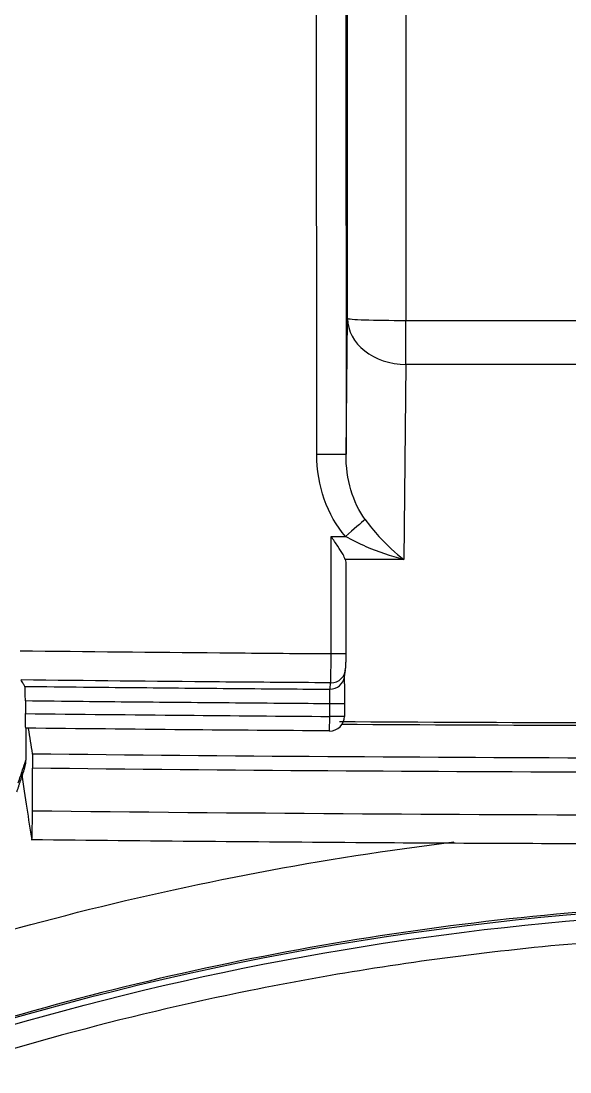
# Model space of a CAD drawing. Header units: millimetres. Extents: x 28 to 2363, y 8 to 1657.
# Drawn here: x 1865.04 to 1883.81, y 1195.31 to 1231.27 of the extents above; entities that cross this region are included whole.
import ezdxf

# ---------------------------------------------------------------- set-up
doc = ezdxf.new("R2010")
doc.units = ezdxf.units.MM
doc.layers.add('1LINE', color=7, linetype='CONTINUOUS')

msp = doc.modelspace()

# ---------------------------------------------------------------- linework, layer by layer
at = {"layer": '1LINE', "linetype": 'Continuous'}
for p, q in [((1875.151, 1216.439), (1875.142, 1245.78)), ((1876.142, 1245.78), (1876.151, 1216.44)), ((1876.201, 1221.09), (1876.201, 1237.433)), ((1878.201, 1237.364), (1878.201, 1221.021)), ((1876.151, 1216.44), (1876.201, 1221.09)), ((1878.201, 1219.515), (1878.201, 1221.021)), ((1878.201, 1221.021), (1890.203, 1221.021)), ((1878.201, 1219.515), (1878.129, 1212.841)), ((1889.827, 1219.515), (1878.201, 1219.515)), ((1875.638, 1213.629), (1876.134, 1213.629)), ((1875.64, 1209.62), (1875.638, 1213.629)), ((1878.129, 1212.841), (1876.125, 1212.841)), ((1876.139, 1212.747), (1876.14, 1209.62)), ((1865.187, 1208), (1865.187, 1207.568)), ((1875.595, 1207.472), (1875.595, 1207.904)), ((1876.095, 1207.904), (1875.595, 1207.904)), ((1876.095, 1207.904), (1876.095, 1207.472)), ((1875.591, 1206.972), (1875.595, 1207.472)), ((1876.095, 1207.472), (1875.595, 1207.472)), ((1865.43, 1204.243), (1865.432, 1205.698))]:
    msp.add_line(p, q, dxfattribs=at)
msp.add_arc((1875.595, 1207.472), 0.5, 269.5898, 0.0173, dxfattribs=at)
for centre, major_axis, ratio, start_param, end_param in [((1878.201, 1221.091), (2, -0.022), 0.787993, 3.155767, 4.720951), ((1878.201, 1221.091), (-2, 0), 0.034812, 0.008732, 1.570796), ((1875.151, 1216.439), (1, 0), 0.000006, 0.008727, 1.570796), ((1876.134, 1213.629), (0.753, 0.658), 0.000005, 0.479616, 1.570792), ((1875.64, 1209.62), (0.5, 0), 0.000006, 4.712389, 6.292129), ((1875.636, 1209.12), (0.494, -0.075), 0.998307, 4.855059, 6.43377), ((1875.603, 1208.902), (0.494, -0.075), 0.998307, 4.855047, 6.283495)]:
    msp.add_ellipse(centre, major_axis=major_axis, ratio=ratio, start_param=start_param, end_param=end_param, dxfattribs=at)
at = {"layer": '1LINE', "linetype": 'Continuous', "extrusion": (0, 0, -1)}
for centre, major_axis, ratio, start_param, end_param in [((1878.151, 1216.461), (0.041, 3.807), 0.787989, 3.865123, 4.698215), ((1878.151, 1216.461), (0.033, 3.019), 0.662435, 3.865123, 4.698215), ((1875.639, 1212.751), (0.5, 0), 0.781289, 6.049127, 6.291302)]:
    msp.add_ellipse(centre, major_axis=major_axis, ratio=ratio, start_param=start_param, end_param=end_param, dxfattribs=at)
at = {"layer": '1LINE', "linetype": 'Continuous'}
for points, knots in [([(1892.686, 847.163), (1880.172, 847.156), (1867.684, 848.585), (1843.329, 854.273), (1831.696, 858.433), (1809.518, 869.388), (1798.959, 876.367), (1784.628, 888.455), (1780.113, 892.698), (1771.42, 901.459), (1767.257, 905.989), (1755.276, 919.994), (1747.972, 929.889), (1734.667, 950.746), (1728.646, 961.764), (1718.116, 984.312), (1713.621, 995.771), (1705.981, 1019.009), (1702.823, 1030.784), (1697.863, 1054.653), (1696.043, 1066.743), (1693.541, 1091.183), (1692.877, 1103.547), (1692.353, 1128.141), (1692.483, 1140.363), (1693.078, 1164.695), (1693.516, 1176.807), (1694.485, 1198.61), (1695.013, 1208.314), (1695.649, 1217.985)], [0, 0, 0, 0, 0.078081, 0.078081, 0.156162, 0.156162, 0.234242, 0.234242, 0.273283, 0.273283, 0.312323, 0.312323, 0.390404, 0.390404, 0.468485, 0.468485, 0.546565, 0.546565, 0.624646, 0.624646, 0.702727, 0.702727, 0.780808, 0.780808, 0.858888, 0.858888, 0.936969, 0.936969, 1, 1, 1, 1]), ([(1876.802, 1214.212), (1876.954, 1214.005), (1877.115, 1213.81), (1877.553, 1213.326), (1877.84, 1213.061), (1878.125, 1212.844), (1878.127, 1212.842), (1878.129, 1212.841)], [0, 0, 0, 0, 0.364346, 0.364346, 0.995809, 0.995809, 1, 1, 1, 1]), ([(1698.874, 1213.889), (1698.133, 1201.934), (1697.548, 1189.928), (1696.181, 1154.544), (1695.482, 1131.091), (1696.78, 1095.774), (1697.633, 1083.949), (1700.495, 1060.406), (1702.479, 1048.75), (1707.746, 1025.715), (1711.021, 1014.333), (1718.863, 991.845), (1723.448, 980.759), (1733.919, 959.299), (1739.776, 948.965), (1752.814, 929.139), (1760.023, 919.615), (1771.838, 906.137), (1775.915, 901.803), (1784.371, 893.475), (1788.737, 889.467), (1797.899, 881.938), (1802.693, 878.415), (1812.787, 871.94), (1818.057, 868.999), (1834.281, 861.178), (1845.487, 857.286), (1868.638, 852.001), (1880.663, 850.639), (1892.686, 850.645)], [0, 0, 0, 0, 0.079119, 0.079119, 0.232599, 0.232599, 0.309339, 0.309339, 0.386079, 0.386079, 0.462819, 0.462819, 0.539559, 0.539559, 0.616299, 0.616299, 0.69304, 0.69304, 0.73141, 0.73141, 0.76978, 0.76978, 0.80815, 0.80815, 0.84652, 0.84652, 0.92326, 0.92326, 1, 1, 1, 1]), ([(1876.125, 1212.841), (1876.109, 1212.892), (1876.082, 1212.951), (1876, 1213.099), (1875.939, 1213.195), (1875.801, 1213.4), (1875.721, 1213.512), (1875.641, 1213.626), (1875.64, 1213.627), (1875.638, 1213.629)], [0, 0, 0, 0, 0.244949, 0.244949, 0.59712, 0.59712, 0.993892, 0.993892, 1, 1, 1, 1]), ([(1878.129, 1212.841), (1878.125, 1212.842), (1878.122, 1212.843), (1877.692, 1212.952), (1877.264, 1213.096), (1876.604, 1213.38), (1876.364, 1213.497), (1876.134, 1213.629)], [0, 0, 0, 0, 0.005043, 0.005043, 0.636549, 0.636549, 1, 1, 1, 1]), ([(1865.009, 1209.718), (1867.284, 1209.692), (1869.559, 1209.669), (1872.992, 1209.64), (1874.15, 1209.63), (1875.418, 1209.621), (1875.529, 1209.62), (1875.64, 1209.62)], [0, 0, 0, 0, 0.642071, 0.642071, 0.968774, 0.968774, 1, 1, 1, 1]), ([(1875.632, 1208.621), (1875.633, 1208.628), (1875.633, 1208.654), (1875.634, 1208.74), (1875.635, 1208.801), (1875.636, 1208.951), (1875.637, 1209.041), (1875.638, 1209.237), (1875.639, 1209.346), (1875.639, 1209.51), (1875.639, 1209.565), (1875.64, 1209.62)], [0, 0, 0, 0, 0.223123, 0.223123, 0.44625, 0.44625, 0.669369, 0.669369, 0.892482, 0.892482, 1, 1, 1, 1]), ([(1876.14, 1209.62), (1876.14, 1209.593), (1876.14, 1209.565), (1876.14, 1209.483), (1876.139, 1209.429), (1876.139, 1209.33), (1876.139, 1209.285), (1876.138, 1209.211), (1876.137, 1209.18), (1876.137, 1209.137), (1876.136, 1209.124), (1876.136, 1209.121)], [0, 0, 0, 0, 0.107519, 0.107519, 0.330632, 0.330632, 0.553749, 0.553749, 0.776875, 0.776875, 1, 1, 1, 1]), ([(1875.632, 1208.621), (1875.522, 1208.622), (1875.411, 1208.623), (1874.142, 1208.632), (1872.984, 1208.641), (1869.564, 1208.671), (1867.302, 1208.694), (1865.04, 1208.719)], [0, 0, 0, 0, 0.031315, 0.031315, 0.359343, 0.359343, 1, 1, 1, 1]), ([(1865.172, 1208.499), (1865.154, 1208.529), (1865.136, 1208.559), (1865.092, 1208.632), (1865.066, 1208.676), (1865.04, 1208.719)], [0, 0, 0, 0, 0.406061, 0.406061, 1, 1, 1, 1]), ([(1875.599, 1208.403), (1875.602, 1208.422), (1875.605, 1208.441), (1875.616, 1208.514), (1875.624, 1208.568), (1875.632, 1208.621)], [0, 0, 0, 0, 0.263559, 0.263559, 1, 1, 1, 1]), ([(1876.097, 1208.581), (1876.098, 1208.67), (1876.099, 1208.776), (1876.1, 1208.835), (1876.101, 1208.85)], [0, 0, 0, 0, 0.652745, 1, 1, 1, 1]), ([(1865.187, 1208), (1865.187, 1208.056), (1865.187, 1208.113), (1865.186, 1208.218), (1865.185, 1208.269), (1865.183, 1208.356), (1865.182, 1208.394), (1865.178, 1208.454), (1865.176, 1208.476), (1865.174, 1208.494), (1865.173, 1208.498), (1865.172, 1208.499)], [0, 0, 0, 0, 0.223004, 0.223004, 0.446002, 0.446002, 0.669097, 0.669097, 0.892332, 0.892332, 1, 1, 1, 1]), ([(1865.172, 1208.499), (1865.839, 1208.492), (1866.505, 1208.485), (1868.329, 1208.465), (1869.487, 1208.454), (1871.801, 1208.433), (1872.958, 1208.423), (1874.61, 1208.41), (1875.105, 1208.407), (1875.599, 1208.403)], [0, 0, 0, 0, 0.191832, 0.191832, 0.52478, 0.52478, 0.857728, 0.857728, 1, 1, 1, 1]), ([(1875.595, 1207.904), (1875.595, 1207.931), (1875.594, 1207.959), (1875.594, 1208.041), (1875.594, 1208.095), (1875.594, 1208.193), (1875.594, 1208.238), (1875.595, 1208.313), (1875.596, 1208.344), (1875.597, 1208.387), (1875.598, 1208.4), (1875.599, 1208.403)], [0, 0, 0, 0, 0.107526, 0.107526, 0.330637, 0.330637, 0.553746, 0.553746, 0.776868, 0.776868, 1, 1, 1, 1]), ([(1876.097, 1208.588), (1876.096, 1208.527), (1876.096, 1208.458), (1876.095, 1208.286), (1876.095, 1208.178), (1876.095, 1208.013), (1876.095, 1207.959), (1876.095, 1207.904)], [0, 0, 0, 0, 0.335596, 0.335596, 0.783935, 0.783935, 1, 1, 1, 1]), ([(1875.595, 1207.904), (1875.1, 1207.907), (1874.606, 1207.911), (1872.954, 1207.924), (1871.797, 1207.934), (1869.482, 1207.955), (1868.324, 1207.966), (1866.507, 1207.985), (1865.847, 1207.992), (1865.187, 1208)], [0, 0, 0, 0, 0.142497, 0.142497, 0.47615, 0.47615, 0.809802, 0.809802, 1, 1, 1, 1]), ([(1865.205, 1207.071), (1865.203, 1207.065), (1865.201, 1207.069), (1865.197, 1207.094), (1865.196, 1207.117), (1865.192, 1207.177), (1865.191, 1207.216), (1865.189, 1207.304), (1865.188, 1207.355), (1865.187, 1207.459), (1865.187, 1207.514), (1865.187, 1207.568)], [0, 0, 0, 0, 0.201334, 0.201334, 0.402667, 0.402667, 0.604008, 0.604008, 0.805278, 0.805278, 1, 1, 1, 1]), ([(1865.187, 1207.568), (1867.007, 1207.548), (1868.827, 1207.529), (1872.297, 1207.497), (1873.946, 1207.484), (1875.595, 1207.472)], [0, 0, 0, 0, 0.52468, 0.52468, 1, 1, 1, 1]), ([(1875.591, 1206.975), (1873.942, 1206.987), (1872.292, 1207), (1868.83, 1207.032), (1867.018, 1207.05), (1865.205, 1207.071)], [0, 0, 0, 0, 0.476422, 0.476422, 1, 1, 1, 1]), ([(1865.425, 1206.195), (1865.426, 1206.189), (1865.427, 1206.173), (1865.429, 1206.125), (1865.43, 1206.092), (1865.431, 1206.013), (1865.431, 1205.967), (1865.432, 1205.866), (1865.432, 1205.811), (1865.432, 1205.736), (1865.432, 1205.717), (1865.432, 1205.698)], [0, 0, 0, 0, 0.230584, 0.230584, 0.461168, 0.461168, 0.691755, 0.691755, 0.922319, 0.922319, 1, 1, 1, 1]), ([(1864.947, 1205.203), (1864.996, 1205.35), (1865.045, 1205.495), (1865.131, 1205.752), (1865.168, 1205.864), (1865.205, 1205.977)], [0, 0, 0, 0, 0.565928, 0.565928, 1, 1, 1, 1]), ([(1865.157, 1205.669), (1865.167, 1205.702), (1865.176, 1205.735), (1865.198, 1205.835), (1865.205, 1205.902), (1865.205, 1205.97)], [0, 0, 0, 0, 0.341626, 0.341626, 1, 1, 1, 1]), ([(1865.409, 1203.248), (1865.409, 1203.244), (1865.41, 1203.242), (1865.413, 1203.245), (1865.415, 1203.266), (1865.419, 1203.344), (1865.42, 1203.401), (1865.424, 1203.544), (1865.425, 1203.631), (1865.427, 1203.823), (1865.428, 1203.93), (1865.429, 1204.107), (1865.43, 1204.175), (1865.43, 1204.243)], [0, 0, 0, 0, 0.073282, 0.073282, 0.274547, 0.274547, 0.475813, 0.475813, 0.677051, 0.677051, 0.878261, 0.878261, 1, 1, 1, 1]), ([(1886.672, 1203.104), (1883.523, 1203.112), (1880.373, 1203.126), (1873.285, 1203.171), (1869.347, 1203.205), (1865.409, 1203.248)], [0, 0, 0, 0, 0.444361, 0.444361, 1, 1, 1, 1]), ([(1842.704, 1191.262), (1850.127, 1195.306), (1858.091, 1198.483), (1870.92, 1201.785), (1875.351, 1202.624), (1879.834, 1203.175)], [0, 0, 0, 0, 0.66071, 0.66071, 1, 1, 1, 1]), ([(1892.686, 1201.132), (1890.534, 1201.132), (1888.335, 1201.063), (1884.015, 1200.786), (1881.865, 1200.579), (1875.445, 1199.748), (1871.18, 1198.912), (1858.704, 1195.633), (1850.91, 1192.459), (1843.662, 1188.443)], [0, 0, 0, 0, 0.125, 0.125, 0.25, 0.25, 0.5, 0.5, 1, 1, 1, 1]), ([(1890.694, 1201.048), (1881.325, 1200.869), (1872.023, 1199.369), (1861.795, 1196.248), (1860.403, 1195.789), (1859.025, 1195.303)], [0, 0, 0, 0, 0.862531, 0.862531, 1, 1, 1, 1]), ([(1847.85, 1190.356), (1854.286, 1193.551), (1861.329, 1196.157), (1875.766, 1199.718), (1883.144, 1200.697), (1890.677, 1200.844)], [0, 0, 0, 0, 0.5, 0.5, 1, 1, 1, 1]), ([(1890.675, 1200.044), (1889.031, 1199.989), (1885.845, 1199.882), (1881.236, 1199.444), (1876.947, 1198.856), (1872.015, 1197.962), (1866.377, 1196.627), (1860.04, 1194.673), (1854.96, 1192.729), (1850.967, 1190.986), (1849.02, 1190.037), (1848.005, 1189.542)], [0, 0, 0, 0, 0.109847, 0.212895, 0.30949, 0.399877, 0.549503, 0.699815, 0.849879, 0.921756, 1, 1, 1, 1])]:
    msp.add_open_spline(points, degree=3, knots=knots, dxfattribs=at)
for points, degree in [([(1876.097, 1208.827), (1876.114, 1208.937), (1876.13, 1209.046)], 2), ([(1876.129, 1209.043), (1876.131, 1209.048), (1876.131, 1209.052)], 2), ([(1875.925, 1207.298), (1881.656, 1207.263), (1887.387, 1207.245), (1893.118, 1207.245)], 3), ([(1893.118, 1207.141), (1887.412, 1207.142), (1881.705, 1207.16), (1875.999, 1207.195)], 3), ([(1865.207, 1207.071), (1865.205, 1205.977)], 1), ([(1865.286, 1207.053), (1865.333, 1206.762), (1865.379, 1206.482), (1865.425, 1206.195)], 3), ([(1865.425, 1206.195), (1872.158, 1206.12), (1878.891, 1206.073), (1885.623, 1206.053)], 3), ([(1865.205, 1205.97), (1865.205, 1205.972), (1865.205, 1205.975), (1865.205, 1205.977)], 3), ([(1864.897, 1204.89), (1865.024, 1205.274), (1865.156, 1205.67)], 2), ([(1865.062, 1205.558), (1865.177, 1204.652), (1865.293, 1203.965), (1865.409, 1203.248)], 3), ([(1885.622, 1205.556), (1878.892, 1205.576), (1872.162, 1205.623), (1865.432, 1205.698)], 3), ([(1865.43, 1204.243), (1872.511, 1204.164), (1879.593, 1204.116), (1886.675, 1204.098)], 3)]:
    msp.add_open_spline(points, degree=degree, dxfattribs=at)

doc.saveas('drawing.dxf')
